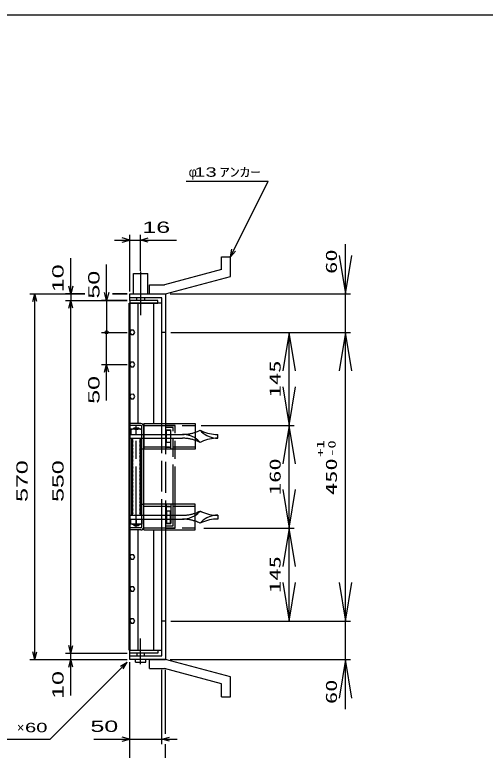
# Model space of a CAD drawing. Units: millimetres, scale not verified. Extents: x -4763 to 1389, y -3371 to 839.
# Drawn here: x -267 to 467, y -308 to 839 of the extents above; entities that cross this region are included whole.
import ezdxf
from ezdxf.enums import TextEntityAlignment as Align

# ---------------------------------------------------------------- set-up
doc = ezdxf.new("R2010")
doc.units = ezdxf.units.MM
doc.header["$LTSCALE"] = 8
for name, pattern in [('CHAIN', [18.5, 12, -1.5, 3.5, -1.5]), ('CHAIN_DOUBLE_DASH', [23.5, 12, -1.5, 3.5, -1.5, 3.5, -1.5]), ('DASHED', [7.5, 6, -1.5]), ('LONG_DASHED_DOTTED', [15.25, 12, -1.5, 0.25, -1.5])]:
    doc.linetypes.add(name, pattern=pattern)
for name, color, linetype, lineweight in [('0_2', 150, 'Continuous', 25), ('16', 3, 'Continuous', 25), ('17', 2, 'Continuous', 25), ('19', 6, 'Continuous', 25), ('22', 4, 'Continuous', 25)]:
    doc.layers.add(name, color=color, linetype=linetype, lineweight=lineweight)
doc.styles.add('ベクトル', font='')
doc.styles.add('ＭＳ ゴシック', font='')
doc.styles.get('ベクトル').set_extended_font_data('ベクトル')
doc.styles.get('ＭＳ ゴシック').set_extended_font_data('MS Gothic')

# ---------------------------------------------------------------- blocks, each defined once
blk = doc.blocks.new('open_arrow')
at = {"color": 0, "linetype": 'Continuous', "lineweight": -2}
blk.add_lwpolyline([(7.5, 1.25), (0, 0), (7.5, -1.25)], dxfattribs=at)

msp = doc.modelspace()

# ---------------------------------------------------------------- hatches: boundary and pattern name
at = {"layer": '17', "lineweight": 13}
h = msp.add_hatch(dxfattribs=at)
h.set_pattern_fill('USER', style=0, pattern_type=2)
h.set_pattern_definition([(135, (-133.127, 460.866), (-1.06066, -1.06066), [])])
h.paths.add_polyline_path([(-84.7, 58.5), (-84.7, 178.5), (-82.7, 178.5), (-82.7, 58.5)])
h = msp.add_hatch(dxfattribs=at)
h.set_pattern_fill('USER', style=0, pattern_type=2)
h.set_pattern_definition([(135, (-126.127, 460.866), (-1.06066, -1.06066), [])])
h.paths.add_polyline_path([(-72.7, 58.5), (-72.7, 178.5), (-70.7, 178.5), (-70.7, 58.5)])

# ---------------------------------------------------------------- linework, layer by layer
at = {"layer": '0_2'}
msp.add_line((-1379.2, 838.8), (1388.8, 838.8), dxfattribs=at)
at = {"layer": '16'}
for p, q in [((-44, 393.5), (-88, 393.5)), ((-88, 393.5), (-88, 389)), ((-44, 389), (-44, 393.5)), ((-88.7, -152), (-88.7, 389)), ((-88.7, 389), (-88, 389)), ((-88, 389), (-44, 389)), ((-88, 389), (-88, -152)), ((-38, 389), (-88, 389)), ((-75.5, 389), (-75.5, 201.5)), ((-50.5, 201.5), (-50.5, 389)), ((-38, 201.5), (-38, 389)), ((-86.024, 346.95), (-88, 343.472)), ((-82.024, 346.978), (-86.024, 346.95)), ((-80, 343.5), (-82.024, 346.978)), ((-88, 343.472), (-85.976, 340.022)), ((-85.976, 340.022), (-81.976, 340.05)), ((-81.976, 340.05), (-80, 343.528)), ((-86.024, 296.95), (-88, 293.472)), ((-88, 293.472), (-85.976, 290.022)), ((-82.024, 296.978), (-86.024, 296.95)), ((-85.976, 290.022), (-81.976, 290.05)), ((-80, 293.5), (-82.024, 296.978)), ((-81.976, 290.05), (-80, 293.528)), ((-86.024, 246.95), (-88, 243.472)), ((-88, 243.472), (-85.976, 240.022)), ((-82.024, 246.978), (-86.024, 246.95)), ((-80, 243.5), (-82.024, 246.978)), ((-81.976, 240.05), (-80, 243.528)), ((-85.976, 240.022), (-81.976, 240.05)), ((-75.5, 35.5), (-75.5, -152)), ((-50.5, -152), (-50.5, 35.5)), ((-38, -152), (-38, 35.5)), ((-86.024, -3.05), (-88, -6.528)), ((-88, -6.528), (-85.976, -9.978)), ((-82.024, -3.022), (-86.024, -3.05)), ((-85.976, -9.978), (-81.976, -9.95)), ((-80, -6.5), (-82.024, -3.022)), ((-81.976, -9.95), (-80, -6.472)), ((-86.024, -53.05), (-88, -56.528)), ((-88, -56.528), (-85.976, -59.978)), ((-82.024, -53.022), (-86.024, -53.05)), ((-80, -56.5), (-82.024, -53.022)), ((-81.976, -59.95), (-80, -56.472)), ((-85.976, -59.978), (-81.976, -59.95)), ((-86.024, -103.05), (-88, -106.528)), ((-82.024, -103.022), (-86.024, -103.05)), ((-80, -106.5), (-82.024, -103.022)), ((-88, -106.528), (-85.976, -109.978)), ((-85.976, -109.978), (-81.976, -109.95)), ((-81.976, -109.95), (-80, -106.472)), ((-88, -152), (-88.7, -152)), ((-88, -152), (-44, -152)), ((-88, -156.5), (-88, -152)), ((-88, -152), (-38, -152)), ((-44, -156.5), (-88, -156.5)), ((-44, -152), (-44, -156.5))]:
    msp.add_line(p, q, dxfattribs=at)
at = {"layer": '17', "color": 3}
for p, q in [((-70.8, 201.5), (-88, 201.5)), ((-88, 198.3), (-88, 201.5)), ((-70.8, 198.3), (-88, 198.3)), ((-69.2, 40.3), (-69.2, 196.7)), ((-66, 201.5), (-66, 161.5)), ((-66, 201.5), (14, 201.5)), ((-66, 40.3), (-66, 196.7)), ((14, 201.5), (14, 161.5)), ((-31, 191.5), (-24, 191.5)), ((-31, 161.5), (-31, 191.5)), ((-24, 161.5), (-24, 191.5)), ((-66, 161.5), (-69.2, 161.5)), ((14, 161.5), (-66, 161.5)), ((-31, 164.7), (-24, 164.7)), ((-69.2, 75.5), (-66, 75.5)), ((-66, 35.5), (-66, 75.5)), ((14, 75.5), (-66, 75.5)), ((-31, 75.5), (-31, 45.5)), ((-31, 72.3), (-24, 72.3)), ((-24, 75.5), (-24, 45.5)), ((14, 35.5), (14, 75.5)), ((-70.8, 38.7), (-88, 38.7)), ((-88, 38.7), (-88, 35.5)), ((-70.8, 35.5), (-88, 35.5)), ((-66, 35.5), (14, 35.5)), ((-31, 45.5), (-24, 45.5))]:
    msp.add_line(p, q, dxfattribs=at)
at = {"layer": '17', "color": 33, "linetype": 'CHAIN'}
msp.add_line((-77.7, 38.346), (-77.7, 197.753), dxfattribs=at)
at = {"layer": '17', "color": 3, "linetype": 'DASHED'}
for p, q in [((-66, 198.3), (14, 198.3)), ((-26, 164.7), (-66, 164.7)), ((14, 164.7), (-19, 164.7)), ((-26, 72.3), (-66, 72.3)), ((14, 72.3), (-19, 72.3)), ((-66, 38.7), (14, 38.7))]:
    msp.add_line(p, q, dxfattribs=at)
at = {"layer": '17', "color": 171, "linetype": 'DASHED'}
for p, q in [((-38, 35.5), (-38, 201.5)), ((-32, 201.5), (-32, 35.5))]:
    msp.add_line(p, q, dxfattribs=at)
at = {"layer": '17'}
for p, q in [((-87.7, 184.5), (-87.7, 178.5)), ((-87.7, 184.5), (-69.2, 184.5)), ((-69.2, 192.5), (-86.2, 192.5)), ((-86.2, 192.5), (-86.2, 184.5)), ((-86.2, 184.5), (-69.2, 184.5)), ((-82.7, 193), (-81.2, 194.5)), ((-82.7, 192.5), (-82.7, 193)), ((-82.7, 193), (-72.7, 193)), ((-81.888, 192.5), (-81.888, 193.812)), ((-81.2, 194.5), (-74.2, 194.5)), ((-77.7, 184.5), (-77.7, 191.605)), ((-72.7, 193), (-74.2, 194.5)), ((-73.512, 192.5), (-73.512, 193.812)), ((-72.7, 192.5), (-72.7, 193)), ((-69.2, 184.5), (-69.2, 192.5)), ((-30.5, 172), (-30.5, 191)), ((-30.5, 191), (-24.5, 191)), ((-24.5, 191), (-24.5, 172)), ((49.3, 178.56), (49.3, 184.5)), ((-87.7, 178.5), (-69.2, 178.5)), ((-83.7, 58.5), (-83.7, 178.5)), ((-71.7, 178.5), (-71.7, 58.5)), ((-24.5, 172), (-30.5, 172)), ((-87.7, 52.5), (-87.7, 58.5)), ((-87.7, 58.5), (-69.2, 58.5)), ((-24.5, 65), (-30.5, 65)), ((-30.5, 65), (-30.5, 46)), ((-24.5, 46), (-24.5, 65)), ((49.3, 58.44), (49.3, 52.5)), ((-87.7, 52.5), (-69.2, 52.5)), ((-86.2, 44.5), (-86.2, 52.5)), ((-86.2, 52.5), (-69.2, 52.5)), ((-77.7, 52.5), (-77.7, 45.395)), ((-69.2, 52.5), (-69.2, 44.5)), ((-30.5, 46), (-24.5, 46)), ((-69.2, 44.5), (-86.2, 44.5)), ((-82.7, 44.5), (-82.7, 44)), ((-82.7, 44), (-72.7, 44)), ((-82.7, 44), (-81.2, 42.5)), ((-81.888, 44.5), (-81.888, 43.188)), ((-81.2, 42.5), (-74.2, 42.5)), ((-72.7, 44), (-74.2, 42.5)), ((-73.512, 44.5), (-73.512, 43.188)), ((-72.7, 44.5), (-72.7, 44))]:
    msp.add_line(p, q, dxfattribs=at)
at = {"layer": '17', "linetype": 'DASHED'}
for p, q in [((-68.115, 184.5), (-19.5, 184.5)), ((-19.5, 184.5), (-5.7, 184.5)), ((-68.115, 178.5), (-19.5, 178.5)), ((-19.5, 178.5), (-5.7, 178.5)), ((-68.115, 58.5), (-19.5, 58.5)), ((-19.5, 58.5), (-5.7, 58.5)), ((-68.115, 52.5), (-19.5, 52.5)), ((-19.5, 52.5), (-5.7, 52.5))]:
    msp.add_line(p, q, dxfattribs=at)
at = {"layer": '17', "color": 7}
for p, q in [((-84.7, 58.5), (-84.7, 178.5)), ((-70.7, 178.5), (-70.7, 58.5))]:
    msp.add_line(p, q, dxfattribs=at)
at = {"layer": '17', "color": 3}
for centre, radius, start, end in [((-70.8, 196.7), 4.8, 0, 90), ((-70.8, 196.7), 1.6, 0, 90), ((-70.8, 40.3), 4.8, 270, 0), ((-70.8, 40.3), 1.6, 270, 0)]:
    msp.add_arc(centre, radius, start, end, dxfattribs=at)
at = {"layer": '17'}
for centre, radius, start, end in [((-81.95, 182.055), 10.453, 66.00934, 113.99066), ((-73.45, 182.055), 10.453, 66.00934, 113.99066), ((-5.7, 245.923), 61.423, 288.70686, 296.59714), ((49.3, 215), 36.5, 221.11209, 226.11997), ((49.3, 245.923), 61.423, 243.40286, 245.67592), ((49.3, 245.923), 61.423, 245.67592, 270), ((49.3, 215), 36.5, 226.11997, 270), ((-5.7, 148), 36.5, 41.11209, 57.33501), ((-5.7, 117.077), 61.423, 63.40286, 71.29314), ((49.3, 117.077), 61.423, 114.32408, 116.59714), ((49.3, 117.077), 61.423, 90, 114.32408), ((-5.7, 89), 36.5, 302.66499, 318.88791), ((-5.7, 119.923), 61.423, 288.70686, 296.59714), ((49.3, 119.923), 61.423, 245.67592, 270), ((49.3, 22), 36.5, 90, 133.88003), ((-5.7, -8.923), 61.423, 63.40286, 71.29314), ((49.3, 22), 36.5, 133.88003, 138.88791), ((49.3, -8.923), 61.423, 114.32408, 116.59714), ((49.3, -8.923), 61.423, 90, 114.32408), ((-81.95, 54.945), 10.453, 246.00934, 293.99066), ((-73.45, 54.945), 10.453, 246.00934, 293.99066)]:
    msp.add_arc(centre, radius, start, end, dxfattribs=at)
at = {"layer": '17', "linetype": 'DASHED'}
for centre, radius, start, end in [((-5.7, 245.923), 61.423, 270, 288.70686), ((-5.7, 148), 36.5, 57.33501, 90), ((-5.7, 117.077), 61.423, 71.29314, 90), ((-5.7, 119.923), 61.423, 270, 288.70686), ((-5.7, 89), 36.5, 270, 302.66499), ((49.3, 119.923), 61.423, 243.40286, 245.67592), ((-5.7, -8.923), 61.423, 71.29314, 90)]:
    msp.add_arc(centre, radius, start, end, dxfattribs=at)
at = {"layer": '19'}
for p, q in [((55, 461.5), (69, 461.5)), ((55, 441.5), (55, 461.5)), ((69, 430.5), (69, 461.5)), ((55, 441.5), (-34, 417.5)), ((-82, 403.5), (-82, 435.5)), ((-82, 435.5), (-60, 435.5)), ((-60, 403.5), (-60, 435.5)), ((-32, 403.5), (69, 430.5)), ((-57, 417.5), (-34, 417.5)), ((-57, 403.5), (-57, 417.5)), ((-88, 393.5), (-88, 403.5)), ((-88, 403.5), (-33, 403.5)), ((-57, 403.5), (-32, 403.5)), ((-33, 403.5), (-32, 402.5)), ((-32, 402.5), (-32, 201.5)), ((-38, 397.5), (-88, 397.5)), ((-77, 393.5), (-77, 397.5)), ((-65, 397.5), (-65, 393.5)), ((-38, 201.5), (-38, 397.5)), ((-32, 343.5), (-38, 343.5)), ((-38, -160.5), (-38, 35.5)), ((-32, 35.5), (-32, -165.5)), ((-32, -106.5), (-38, -106.5)), ((-88, -166.5), (-88, -156.5)), ((-88, -160.5), (-38, -160.5)), ((-77, -156.5), (-77, -160.5)), ((-65, -160.5), (-65, -156.5)), ((-33, -166.5), (-88, -166.5)), ((-79, -170.5), (-79, -166.5)), ((-79, -170.5), (-63, -170.5)), ((-63, -170.5), (-63, -166.5)), ((-57, -166.5), (-32, -166.5)), ((-57, -180.5), (-57, -166.5)), ((-32, -165.5), (-33, -166.5)), ((69, -193.5), (-32, -166.5)), ((-57, -180.5), (-34, -180.5)), ((55, -204.5), (-34, -180.5)), ((69, -224.5), (69, -193.5)), ((55, -224.5), (55, -204.5)), ((55, -224.5), (69, -224.5))]:
    msp.add_line(p, q, dxfattribs=at)
at = {"layer": '19', "linetype": 'LONG_DASHED_DOTTED'}
for p, q in [((-71, 438.5), (-71, 370.5)), ((-71, -173.5), (-71, -133.5))]:
    msp.add_line(p, q, dxfattribs=at)
at = {"layer": '19', "linetype": 'CHAIN_DOUBLE_DASH'}
for p, q in [((-17, 198.5), (-32, 198.5)), ((-20.2, 195.3), (-32, 195.3)), ((-20.2, 41.7), (-20.2, 195.3)), ((-17, 38.5), (-17, 198.5)), ((-32, 41.7), (-20.2, 41.7)), ((-32, 38.5), (-17, 38.5))]:
    msp.add_line(p, q, dxfattribs=at)
at = {"layer": '22'}
for p, q in [((0, 579.5), (128, 579.5)), ((69, 461.5), (128, 579.5)), ((-88, 407.5), (-88, 495.5)), ((-71, 439.496), (-71, 495.5)), ((-112, 487.5), (-88, 487.5)), ((-88, 487.5), (-100, 490.7)), ((-100, 484.3), (-88, 487.5)), ((-88, 487.5), (-71, 487.5)), ((-71, 487.5), (-59, 490.7)), ((-59, 484.3), (-71, 487.5)), ((-71, 487.5), (-15, 487.5)), ((69, 461.5), (71.4, 473.18)), ((69, 461.5), (77, 470.3)), ((248.513, 343.5), (248.513, 481.082)), ((-180, 403.5), (-180, 459.5)), ((-124, 393.5), (-124, 449.5)), ((-180, 403.5), (-183.2, 415.5)), ((-176.8, 415.5), (-180, 403.5)), ((-244, 403.5), (-158.259, 403.5)), ((-239.2, 391.5), (-236, 403.5)), ((-232.8, 391.5), (-236, 403.5)), ((-236, -166.5), (-236, 403.5)), ((-158.259, 403.5), (-188, 403.5)), ((-180, 403.5), (-180, 393.5)), ((-124, 393.5), (-127.2, 405.5)), ((-120.8, 405.5), (-124, 393.5)), ((-92, 403.5), (-114.789, 403.5)), ((-114.789, 403.5), (-92, 403.5)), ((-25, 403.5), (256.513, 403.5)), ((-188, 393.5), (-92, 393.5)), ((-183.2, 381.5), (-180, 393.5)), ((-176.8, 381.5), (-180, 393.5)), ((-180, -156.5), (-180, 393.5)), ((-92, 393.5), (-132, 393.5)), ((-124, 393.5), (-124, 343.5)), ((-132, 343.5), (-92, 343.5)), ((-124, 293.5), (-124, 343.5)), ((-24, 343.5), (168.741, 343.5)), ((-16, 343.5), (256.513, 343.5)), ((-16, 343.5), (256.513, 343.5)), ((160.741, 198.5), (160.741, 343.5)), ((248.513, -106.5), (248.513, 343.5)), ((-132, 293.5), (-92, 293.5)), ((-127.2, 281.5), (-124, 293.5)), ((-120.8, 281.5), (-124, 293.5)), ((-124, 237.5), (-124, 293.5)), ((23.437, 198.5), (168.741, 198.5)), ((23.437, 198.5), (168.741, 198.5)), ((160.741, 38.5), (160.741, 198.5)), ((27.586, 38.5), (168.741, 38.5)), ((27.586, 38.5), (168.741, 38.5)), ((160.741, -106.5), (160.741, 38.5)), ((-24, -106.5), (168.741, -106.5)), ((-16, -106.5), (256.513, -106.5)), ((-16, -106.5), (256.513, -106.5)), ((248.513, -244.082), (248.513, -106.5)), ((-180, -156.5), (-183.2, -144.5)), ((-180, -156.5), (-176.8, -144.5)), ((-236, -166.5), (-239.2, -154.5)), ((-236, -166.5), (-232.8, -154.5)), ((-188, -156.5), (-92, -156.5)), ((-180, -166.5), (-180, -156.5)), ((-244, -166.5), (-92, -166.5)), ((-212, -290.5), (-92, -170.5)), ((-188, -166.5), (-92, -166.5)), ((-183.2, -178.5), (-180, -166.5)), ((-176.8, -178.5), (-180, -166.5)), ((-180, -222.5), (-180, -166.5)), ((-102.4, -176.9), (-92, -170.5)), ((-98.4, -180.9), (-92, -170.5)), ((-88, -298.5), (-88, -170.5)), ((-88, -354.5), (-88, -170.5)), ((-25, -166.5), (256.513, -166.5)), ((-38, -298.5), (-38, -182.704)), ((-32, -282.5), (-32, -182.704)), ((-372, -290.5), (-212, -290.5)), ((-144, -290.5), (-88, -290.5)), ((-88, -290.5), (-100, -287.3)), ((-100, -293.7), (-88, -290.5)), ((-88, -290.5), (-38, -290.5)), ((-38, -290.5), (-26, -287.3)), ((-26, -293.7), (-38, -290.5)), ((-38, -290.5), (-14, -290.5)), ((-32, -354.5), (-32, -298.5))]:
    msp.add_line(p, q, dxfattribs=at)
msp.add_circle((-124, 343.5), 2.4, dxfattribs=at)

# ---------------------------------------------------------------- block references
at = {"layer": '22', "xscale": 8, "yscale": 8}
for p, rotation in [((248.513, 403.5), 90), ((160.741, 343.5), 270), ((248.513, 343.5), 270), ((160.741, 198.5), 90), ((160.741, 198.5), 270), ((160.741, 38.5), 90), ((160.741, 38.5), 270), ((160.741, -106.5), 90), ((248.513, -106.5), 90), ((248.513, -166.5), 270)]:
    msp.add_blockref('open_arrow', p, dxfattribs=dict(at, rotation=rotation))

# ---------------------------------------------------------------- texts
at = {"layer": '22', "color": 2, "style": 'ベクトル'}
for s, p in [('φ', (4, 593.5)), ('×', (-264, -272.5))]:
    msp.add_text(s, height=14.66, dxfattribs=at).set_placement(p, align=Align.MIDDLE_LEFT)
for s, height, width, p in [(' 13 ', 14.66, 1.6, (4, 593.5)), ('ｱﾝｶｰ', 14.66, 1.6, (52, 593.5)), (' 16 ', 17.6, 1.65, (-79, 507.5)), (' 50 ', 17.6, 1.65, (-160, -270.5)), (' 60 ', 14.66, 1.6, (-260, -272.5))]:
    msp.add_text(s, height=height, dxfattribs=dict(at, width=width)).set_placement(p, align=Align.MIDDLE_LEFT)
at = {"layer": '22', "style": 'ＭＳ ゴシック', "width": 1.6}
msp.add_text('60', height=17.6, rotation=90, dxfattribs=at).set_placement((240.513, 434.682), align=Align.BOTTOM_LEFT)
at = {"layer": '22', "color": 2, "style": 'ベクトル', "width": 1.65}
for s, p in [(' 10 ', (-200, 395.5)), (' 50 ', (-144, 385.5)), (' 50 ', (-144, 221.5)), (' 570 ', (-256, 68.5)), (' 550 ', (-200, 68.5)), (' 10 ', (-200, -238.5))]:
    msp.add_text(s, height=17.6, rotation=90, dxfattribs=at).set_placement(p, align=Align.MIDDLE_LEFT)
at = {"layer": '22', "style": 'ＭＳ ゴシック', "width": 1.6}
for s, p in [('145', (152.741, 271)), ('160', (152.741, 118.5)), ('450', (240.513, 118.5)), ('145', (152.741, -34))]:
    msp.add_text(s, height=17.6, rotation=90, dxfattribs=at).set_placement(p, align=Align.BOTTOM_CENTER)
at = {"layer": '22', "color": 2, "style": 'ＭＳ ゴシック', "width": 1.6}
for s, p in [('+1', (209.533, 162.445)), ('-0', (227.237, 162.445))]:
    msp.add_text(s, height=11.73, rotation=90, dxfattribs=at).set_placement(p, align=Align.MIDDLE_CENTER)
at = {"layer": '22', "style": 'ＭＳ ゴシック', "width": 1.6}
msp.add_text('60', height=17.6, rotation=90, dxfattribs=at).set_placement((240.513, -197.682), align=Align.BOTTOM_RIGHT)

doc.saveas('drawing.dxf')
